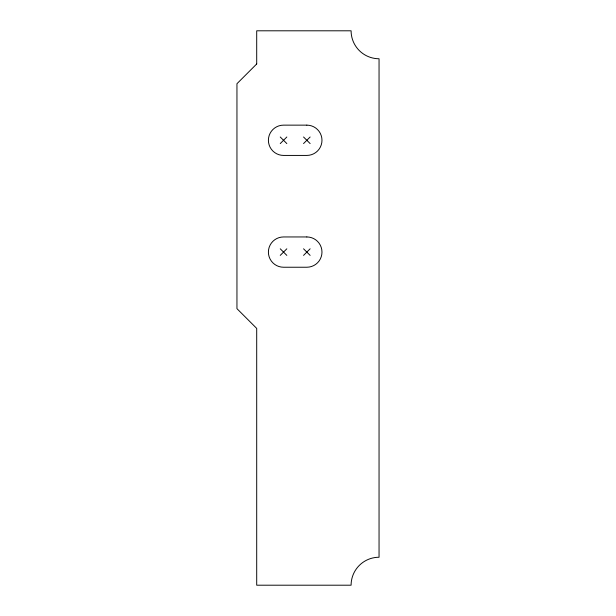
<?xml version="1.0" encoding="UTF-8"?>
<svg xmlns="http://www.w3.org/2000/svg" width="616" height="616" viewBox="0 0 616 616"><rect width="100%" height="100%" fill="white"/><g stroke="black" fill="none" stroke-linecap="round" stroke-linejoin="round"><path stroke-width="0.92" d="M280.249 143.574L286.833 136.991M303.542 143.574L310.133 136.991M280.249 255.386L286.833 248.802M303.542 255.386L310.133 248.802M303.542 136.991L310.133 143.574M280.249 136.991L286.833 143.574M303.542 248.802L310.133 255.386M280.249 248.802L286.833 255.386M256.703 63.964L236.952 83.714L236.952 308.662L256.703 328.413L256.703 585.2L351.097 585.2A27.951 27.951 0 0 1 379.048 557.249L379.048 58.751A27.951 27.951 0 0 1 351.097 30.8L256.703 30.8L256.703 63.964M306.837 125.14L283.545 125.14A15.138 15.138 0 0 0 268.399 140.279A15.138 15.138 0 0 0 283.545 155.424L306.837 155.424A15.138 15.138 0 0 0 321.976 140.279A15.138 15.138 0 0 0 306.837 125.14M306.837 236.952L283.545 236.952A15.138 15.138 0 0 0 268.399 252.09A15.138 15.138 0 0 0 283.545 267.236L306.837 267.236A15.138 15.138 0 0 0 321.976 252.09A15.138 15.138 0 0 0 306.837 236.952"/></g></svg>
